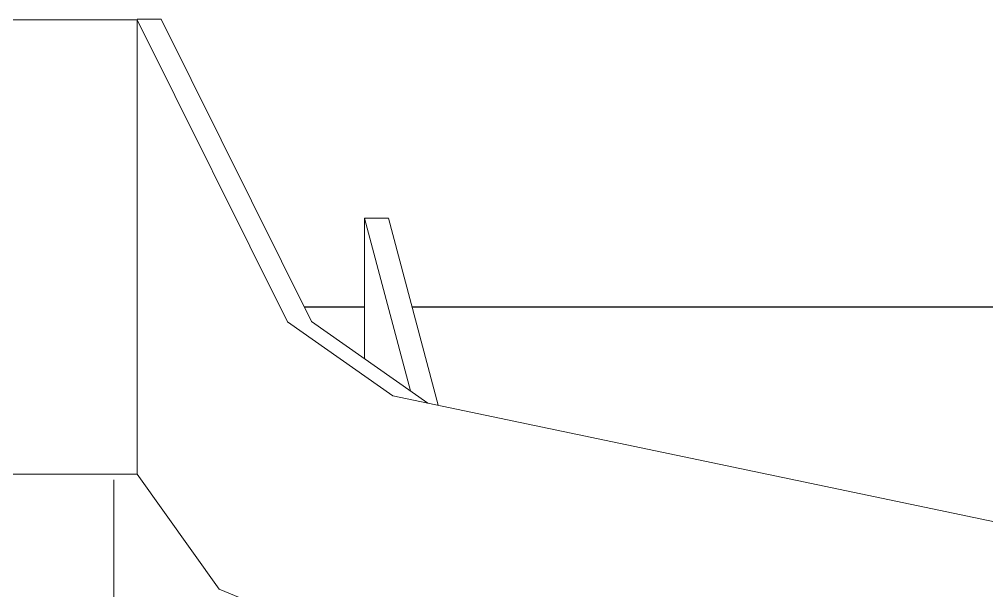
# Model space of a CAD drawing. Header units: inches. Extents: x 249 to 1192, y -18 to 440.
# Drawn here: x 629.388 to 633.428, y 183.476 to 185.863 of the extents above; entities that cross this region are included whole.
import ezdxf

# ---------------------------------------------------------------- set-up
doc = ezdxf.new("R2010")
doc.units = ezdxf.units.IN
doc.header["$MEASUREMENT"] = 0
doc.layers.add('BALOK', color=3, linetype='Continuous', lineweight=20)
doc.layers.add('DINDING', color=6, linetype='Continuous', lineweight=0)
doc.layers.add('KOLOM', color=5, linetype='Continuous')

# ---------------------------------------------------------------- blocks, each defined once
blk = doc.blocks.new('ampak samping')
at = {"layer": 'BALOK'}
for points in [[(629.8803, 184.6617), (629.8803, 185.8617), (628.6298, 185.8617)], [(628.4298, 183.9617), (629.8803, 183.9617)]]:
    blk.add_lwpolyline(points, dxfattribs=at)
at = {"layer": 'DINDING'}
for points in [[(629.9803, 185.8632), (629.8803, 185.8632)], [(629.8803, 185.8617), (629.8803, 183.9617), (630.2218, 183.4817), (630.948, 183.1817), (632.7467, 182.7657), (635.9659, 182.1317), (639.1078, 181.5317), (646.4328, 180.0667)], [(630.948, 184.2899), (630.5078, 184.5993), (629.8803, 185.8617)], [(631.0934, 184.2595), (630.6078, 184.6007), (629.9803, 185.8632)], [(630.8293, 185.0317), (630.8293, 184.4451)], [(630.8293, 185.0317), (630.9293, 185.0317), (631.1373, 184.2503)], [(630.8293, 185.0317), (631.0214, 184.3101)], [(630.948, 184.2899), (646.4328, 181.0454)], [(629.782, 183.9382), (629.782, 182.1332), (629.4778, 181.9277), (628.5803, 181.7129), (628.4298, 181.6841)]]:
    blk.add_lwpolyline(points, dxfattribs=at)
at = {"layer": 'KOLOM'}
for points in [[(630.5775, 184.6617), (630.8293, 184.6617)], [(631.0278, 184.6617), (634.3548, 184.6617)]]:
    blk.add_lwpolyline(points, dxfattribs=at)

msp = doc.modelspace()

# ---------------------------------------------------------------- block references
at = {"layer": 'DINDING'}
msp.add_blockref('ampak samping', (0, 0), dxfattribs=at)

doc.saveas('drawing.dxf')
